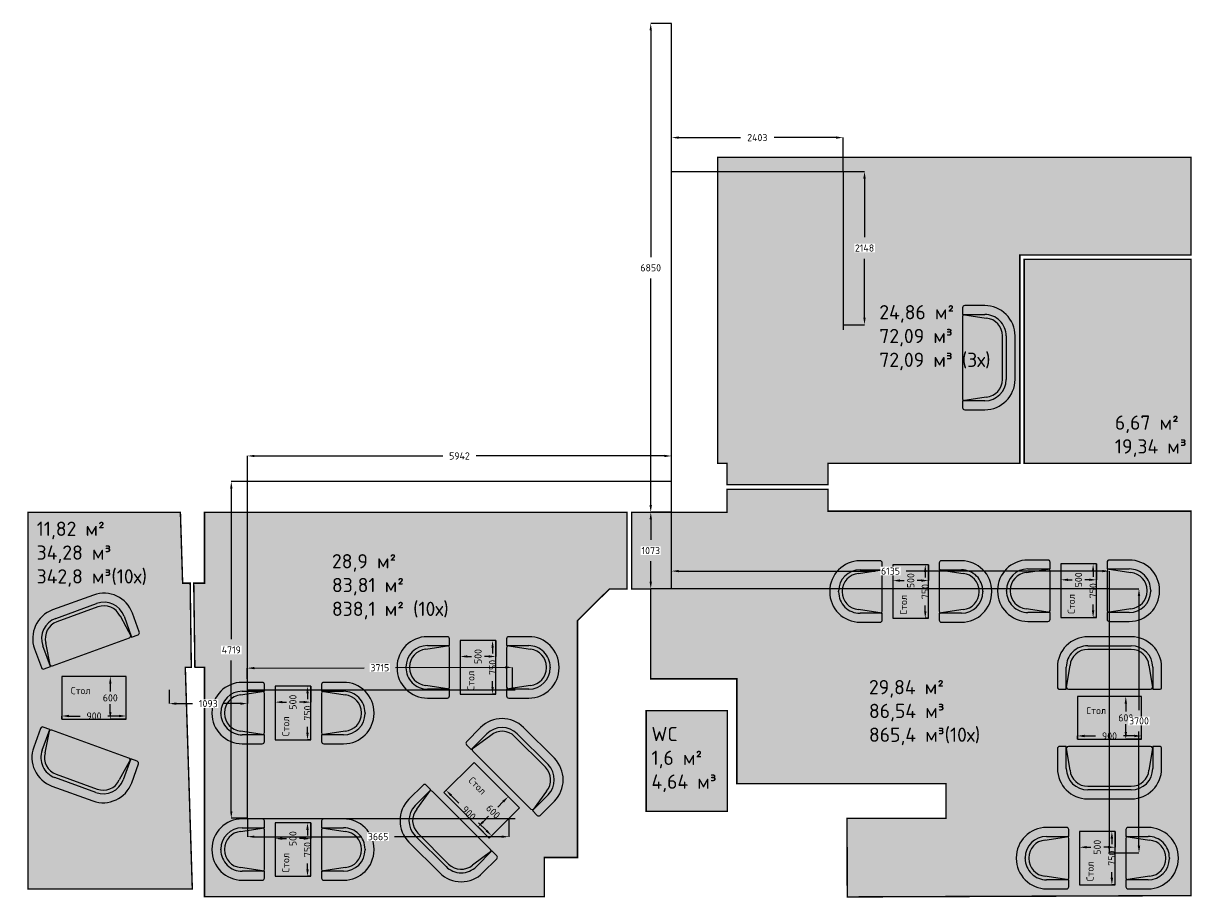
# Model space of a CAD drawing. Header units: metres. Extents: x -1817 to 37133, y -17514 to 16054.
# Drawn here: x 2330 to 18694, y -17514 to -5265 of the extents above; entities that cross this region are included whole.
import ezdxf

# ---------------------------------------------------------------- set-up
doc = ezdxf.new("R2010")
doc.units = ezdxf.units.M
for name, color, linetype in [('RV_Мягкая мебель', 7, 'Continuous'), ('RV_Пвышенные', 65, 'Continuous'), ('RV_Размеры', 7, 'Continuous'), ('RV_Столы', 7, 'Continuous'), ('Стены', 252, 'Continuous')]:
    doc.layers.add(name, color=color, linetype=linetype)
doc.styles.add('Роман', font='isocpeur.ttf', dxfattribs={"height": 100})
doc.dimstyles.new('Роман', dxfattribs={"dimtxt": 130, "dimasz": 100, "dimexe": 0.18, "dimexo": 0.0625, "dimgap": 100, "dimtad": 0, "dimtih": 1, "dimtoh": 1, "dimdec": 0, "dimzin": 0, "dimdsep": 46, "dimtxsty": 'Роман', "dimcen": 0.09, "dimadec": 0, "dimazin": 0, "dimtfac": 1, "dimtdec": 0, "dimtofl": 0, "dimtmove": 0, "dimatfit": 3, "dimfxl": 1, "dimtolj": 1, "dimtzin": 0, "dimarcsym": 0})

# ---------------------------------------------------------------- blocks, each defined once
blk = doc.blocks.new('*U92')
at = {"lineweight": 30}
for p, q in [((-605, -150), (-700, -150)), ((-553, -483), (-605, -150)), ((-605, -460), (-605, -150)), ((605, -150), (553, -483)), ((700, -150), (605, -150)), ((605, -150), (605, -460)), ((-730, -180), (-730, -460)), ((730, -460), (730, -180)), ((305, -760), (-305, -760)), ((-305, -885), (305, -885))]:
    blk.add_line(p, q, dxfattribs=at)
blk.add_lwpolyline([(603, -170, 0.315615), (575, -150), (-575, -150, 0.315615), (-603, -170)], format="xyb", dxfattribs=at)
at = {"lineweight": 30, "flags": 128}
blk.add_lwpolyline([(-305, -709), (305, -709)], dxfattribs=at)
at = {"lineweight": 30}
for centre, radius, start, end in [((-700, -180), 30, 90, 180), ((700, -180), 30, 0, 90), ((-305, -460), 425, 180, 270), ((-305, -460), 300, 180, 270), ((-305, -460), 249, 185.1944, 270), ((305, -460), 425, 270, 0), ((305, -460), 300, 270, 0), ((305, -460), 249, 270, 354.8056)]:
    blk.add_arc(centre, radius, start, end, dxfattribs=at)
blk = doc.blocks.new('*U91')
at = {"lineweight": 30}
for p, q in [((-605, -150), (-700, -150)), ((-553, -483), (-605, -150)), ((-605, -460), (-605, -150)), ((605, -150), (553, -483)), ((700, -150), (605, -150)), ((605, -150), (605, -460)), ((-730, -180), (-730, -460)), ((730, -460), (730, -180)), ((305, -760), (-305, -760)), ((-305, -885), (305, -885))]:
    blk.add_line(p, q, dxfattribs=at)
blk.add_lwpolyline([(603, -170, 0.315615), (575, -150), (-575, -150, 0.315615), (-603, -170)], format="xyb", dxfattribs=at)
at = {"lineweight": 30, "flags": 128}
blk.add_lwpolyline([(-305, -709), (305, -709)], dxfattribs=at)
at = {"lineweight": 30}
for centre, radius, start, end in [((-700, -180), 30, 90, 180), ((700, -180), 30, 0, 90), ((-305, -460), 425, 180, 270), ((-305, -460), 300, 180, 270), ((-305, -460), 249, 185.1944, 270), ((305, -460), 425, 270, 0), ((305, -460), 300, 270, 0), ((305, -460), 249, 270, 354.8056)]:
    blk.add_arc(centre, radius, start, end, dxfattribs=at)
blk = doc.blocks.new('*D138')
at = {"color": 0, "lineweight": -2, "transparency": 16777216}
for p, q in [((193468, -15077), (193468, -15031)), ((193568, -15031), (193723, -15031)), ((194268, -15031), (194113, -15031)), ((194368, -15077), (194368, -15031))]:
    blk.add_line(p, q, dxfattribs=at)
at = {"color": 0, "transparency": 16777216}
for points in [[(193568, -15014), (193568, -15048), (193468, -15031)], [(194268, -15014), (194268, -15048), (194368, -15031)]]:
    blk.add_solid(points, dxfattribs=at)
at = {"layer": 'Defpoints', "color": 0, "transparency": 16777216}
for p in [(194368, -15031), (193468, -15077), (194368, -15077)]:
    blk.add_point(p, dxfattribs=at)
at = {"color": 0, "transparency": 16777216, "insert": (193918, -15031), "char_height": 100, "attachment_point": 5, "style": 'Роман'}
blk.add_mtext('\\A1;900', dxfattribs=at)
blk = doc.blocks.new('*D139')
at = {"color": 0, "lineweight": -2, "transparency": 16777216}
for p, q in [((194368, -14477), (194146, -14477)), ((194146, -14577), (194146, -14687)), ((194146, -14977), (194146, -14867)), ((194368, -15077), (194146, -15077))]:
    blk.add_line(p, q, dxfattribs=at)
at = {"color": 0, "transparency": 16777216}
for points in [[(194130, -14577), (194163, -14577), (194146, -14477)], [(194130, -14977), (194163, -14977), (194146, -15077)]]:
    blk.add_solid(points, dxfattribs=at)
at = {"layer": 'Defpoints', "color": 0, "transparency": 16777216}
for p in [(194146, -14477), (194368, -14477), (194368, -15077)]:
    blk.add_point(p, dxfattribs=at)
at = {"color": 0, "transparency": 16777216, "insert": (194146, -14777), "char_height": 100, "attachment_point": 5, "style": 'Роман'}
blk.add_mtext('\\A1;600', dxfattribs=at)
blk = doc.blocks.new('*U90')
at = {"lineweight": 30}
for p, q in [((-305, -150), (-400, -150)), ((-253, -483), (-305, -150)), ((-305, -460), (-305, -150)), ((305, -150), (253, -483)), ((400, -150), (305, -150)), ((305, -150), (305, -460)), ((-430, -180), (-430, -460)), ((430, -460), (430, -180)), ((5, -760), (-5, -760)), ((-5, -885), (5, -885))]:
    blk.add_line(p, q, dxfattribs=at)
blk.add_lwpolyline([(303, -170, 0.315615), (275, -150), (-275, -150, 0.315615), (-303, -170)], format="xyb", dxfattribs=at)
at = {"lineweight": 30, "flags": 128}
blk.add_lwpolyline([(-5, -709), (5, -709)], dxfattribs=at)
at = {"lineweight": 30}
for centre, radius, start, end in [((-400, -180), 30, 90, 180), ((400, -180), 30, 0, 90), ((-5, -460), 425, 180, 270), ((-5, -460), 300, 180, 270), ((-5, -460), 249, 185.1944, 270), ((5, -460), 425, 270, 0), ((5, -460), 300, 270, 0), ((5, -460), 249, 270, 354.8056)]:
    blk.add_arc(centre, radius, start, end, dxfattribs=at)
blk = doc.blocks.new('*D97')
at = {"color": 0, "lineweight": -2, "transparency": 16777216}
for p, q in [((193543, -15027), (193543, -14981)), ((193643, -14981), (193723, -14981)), ((194193, -14981), (194113, -14981)), ((194293, -15027), (194293, -14981))]:
    blk.add_line(p, q, dxfattribs=at)
at = {"color": 0, "transparency": 16777216}
for points in [[(193643, -14964), (193643, -14998), (193543, -14981)], [(194193, -14964), (194193, -14998), (194293, -14981)]]:
    blk.add_solid(points, dxfattribs=at)
at = {"layer": 'Defpoints', "color": 0, "transparency": 16777216}
for p in [(193543, -15027), (194293, -14981), (194293, -15027)]:
    blk.add_point(p, dxfattribs=at)
at = {"color": 0, "transparency": 16777216, "insert": (193918, -14981), "char_height": 100, "attachment_point": 5, "style": 'Роман'}
blk.add_mtext('\\A1;750', dxfattribs=at)
blk = doc.blocks.new('*D96')
at = {"color": 0, "lineweight": -2, "transparency": 16777216}
for p, q in [((194293, -14527), (194071, -14527)), ((194071, -14627), (194071, -14687)), ((194071, -14927), (194071, -14867)), ((194293, -15027), (194071, -15027))]:
    blk.add_line(p, q, dxfattribs=at)
at = {"color": 0, "transparency": 16777216}
for points in [[(194055, -14627), (194088, -14627), (194071, -14527)], [(194055, -14927), (194088, -14927), (194071, -15027)]]:
    blk.add_solid(points, dxfattribs=at)
at = {"layer": 'Defpoints', "color": 0, "transparency": 16777216}
for p in [(194071, -14527), (194293, -14527), (194293, -15027)]:
    blk.add_point(p, dxfattribs=at)
at = {"color": 0, "transparency": 16777216, "insert": (194071, -14777), "char_height": 100, "attachment_point": 5, "style": 'Роман'}
blk.add_mtext('\\A1;500', dxfattribs=at)
blk = doc.blocks.new('*U98')
at = {"lineweight": 30}
for p, q in [((-605, -150), (-700, -150)), ((-553, -483), (-605, -150)), ((-605, -460), (-605, -150)), ((605, -150), (553, -483)), ((700, -150), (605, -150)), ((605, -150), (605, -460)), ((-730, -180), (-730, -460)), ((730, -460), (730, -180)), ((305, -760), (-305, -760)), ((-305, -885), (305, -885))]:
    blk.add_line(p, q, dxfattribs=at)
blk.add_lwpolyline([(603, -170, 0.315615), (575, -150), (-575, -150, 0.315615), (-603, -170)], format="xyb", dxfattribs=at)
at = {"lineweight": 30, "flags": 128}
blk.add_lwpolyline([(-305, -709), (305, -709)], dxfattribs=at)
at = {"lineweight": 30}
for centre, radius, start, end in [((-700, -180), 30, 90, 180), ((700, -180), 30, 0, 90), ((-305, -460), 425, 180, 270), ((-305, -460), 300, 180, 270), ((-305, -460), 249, 185.1944, 270), ((305, -460), 425, 270, 0), ((305, -460), 300, 270, 0), ((305, -460), 249, 270, 354.8056)]:
    blk.add_arc(centre, radius, start, end, dxfattribs=at)
blk = doc.blocks.new('*D144')
at = {"color": 0, "lineweight": -2, "transparency": 16777216}
for p, q in [((193468, -15077), (193468, -15031)), ((193568, -15031), (193723, -15031)), ((194268, -15031), (194113, -15031)), ((194368, -15077), (194368, -15031))]:
    blk.add_line(p, q, dxfattribs=at)
at = {"color": 0, "transparency": 16777216}
for points in [[(193568, -15014), (193568, -15048), (193468, -15031)], [(194268, -15014), (194268, -15048), (194368, -15031)]]:
    blk.add_solid(points, dxfattribs=at)
at = {"layer": 'Defpoints', "color": 0, "transparency": 16777216}
for p in [(194368, -15031), (193468, -15077), (194368, -15077)]:
    blk.add_point(p, dxfattribs=at)
at = {"color": 0, "transparency": 16777216, "insert": (193918, -15031), "char_height": 100, "attachment_point": 5, "style": 'Роман'}
blk.add_mtext('\\A1;900', dxfattribs=at)
blk = doc.blocks.new('*D145')
at = {"color": 0, "lineweight": -2, "transparency": 16777216}
for p, q in [((194368, -14477), (194146, -14477)), ((194146, -14577), (194146, -14687)), ((194146, -14977), (194146, -14867)), ((194368, -15077), (194146, -15077))]:
    blk.add_line(p, q, dxfattribs=at)
at = {"color": 0, "transparency": 16777216}
for points in [[(194130, -14577), (194163, -14577), (194146, -14477)], [(194130, -14977), (194163, -14977), (194146, -15077)]]:
    blk.add_solid(points, dxfattribs=at)
at = {"layer": 'Defpoints', "color": 0, "transparency": 16777216}
for p in [(194146, -14477), (194368, -14477), (194368, -15077)]:
    blk.add_point(p, dxfattribs=at)
at = {"color": 0, "transparency": 16777216, "insert": (194146, -14777), "char_height": 100, "attachment_point": 5, "style": 'Роман'}
blk.add_mtext('\\A1;600', dxfattribs=at)
blk = doc.blocks.new('*D141')
at = {"color": 0, "lineweight": -2, "transparency": 16777216}
for p, q in [((193468, -15077), (193468, -15031)), ((193568, -15031), (193723, -15031)), ((194268, -15031), (194113, -15031)), ((194368, -15077), (194368, -15031))]:
    blk.add_line(p, q, dxfattribs=at)
at = {"color": 0, "transparency": 16777216}
for points in [[(193568, -15014), (193568, -15048), (193468, -15031)], [(194268, -15014), (194268, -15048), (194368, -15031)]]:
    blk.add_solid(points, dxfattribs=at)
at = {"layer": 'Defpoints', "color": 0, "transparency": 16777216}
for p in [(194368, -15031), (193468, -15077), (194368, -15077)]:
    blk.add_point(p, dxfattribs=at)
at = {"color": 0, "transparency": 16777216, "insert": (193918, -15031), "char_height": 100, "attachment_point": 5, "style": 'Роман'}
blk.add_mtext('\\A1;900', dxfattribs=at)
blk = doc.blocks.new('*D142')
at = {"color": 0, "lineweight": -2, "transparency": 16777216}
for p, q in [((194368, -14477), (194146, -14477)), ((194146, -14577), (194146, -14687)), ((194146, -14977), (194146, -14867)), ((194368, -15077), (194146, -15077))]:
    blk.add_line(p, q, dxfattribs=at)
at = {"color": 0, "transparency": 16777216}
for points in [[(194130, -14577), (194163, -14577), (194146, -14477)], [(194130, -14977), (194163, -14977), (194146, -15077)]]:
    blk.add_solid(points, dxfattribs=at)
at = {"layer": 'Defpoints', "color": 0, "transparency": 16777216}
for p in [(194146, -14477), (194368, -14477), (194368, -15077)]:
    blk.add_point(p, dxfattribs=at)
at = {"color": 0, "transparency": 16777216, "insert": (194146, -14777), "char_height": 100, "attachment_point": 5, "style": 'Роман'}
blk.add_mtext('\\A1;600', dxfattribs=at)
blk = doc.blocks.new('*D151')
at = {"layer": 'Defpoints', "color": 0, "transparency": 16777216}
for p in [(5467, -11326), (5467, -11684), (11409, -11684)]:
    blk.add_point(p, dxfattribs=at)
at = {"layer": 'RV_Размеры', "color": 0, "lineweight": -2, "transparency": 16777216}
for p, q in [((5467, -11684), (5467, -11326)), ((5567, -11326), (8203, -11326)), ((11309, -11326), (8673, -11326)), ((11409, -11684), (11409, -11326))]:
    blk.add_line(p, q, dxfattribs=at)
at = {"layer": 'RV_Размеры', "color": 0, "transparency": 16777216}
for points in [[(5567, -11310), (5567, -11343), (5467, -11326)], [(11309, -11310), (11309, -11343), (11409, -11326)]]:
    blk.add_solid(points, dxfattribs=at)
at = {"layer": 'RV_Размеры', "color": 0, "transparency": 16777216, "insert": (8438, -11326), "char_height": 100, "attachment_point": 5, "style": 'Роман', "bg_fill": 3, "box_fill_scale": 1.1, "bg_fill_color": 256, "bg_fill_true_color": 13158600, "bg_fill_transparency": 0}
blk.add_mtext('\\A1;5942', dxfattribs=at)
blk = doc.blocks.new('*D152')
at = {"layer": 'Defpoints', "color": 0, "transparency": 16777216}
for p in [(5467, -11684), (5242, -16403), (5467, -16403)]:
    blk.add_point(p, dxfattribs=at)
at = {"layer": 'RV_Размеры', "color": 0, "lineweight": -2, "transparency": 16777216}
for p, q in [((5466, -11684), (5242, -11684)), ((5242, -11784), (5242, -13894)), ((5242, -16303), (5242, -14194)), ((5466, -16403), (5242, -16403))]:
    blk.add_line(p, q, dxfattribs=at)
at = {"layer": 'RV_Размеры', "color": 0, "transparency": 16777216}
for points in [[(5226, -11784), (5259, -11784), (5242, -11684)], [(5226, -16303), (5259, -16303), (5242, -16403)]]:
    blk.add_solid(points, dxfattribs=at)
at = {"layer": 'RV_Размеры', "color": 0, "transparency": 16777216, "insert": (5242, -14044), "char_height": 100, "attachment_point": 5, "style": 'Роман', "bg_fill": 3, "box_fill_scale": 1.1, "bg_fill_color": 256, "bg_fill_true_color": 13158600, "bg_fill_transparency": 0}
blk.add_mtext('\\A1;4719', dxfattribs=at)
blk = doc.blocks.new('*D153')
at = {"layer": 'Defpoints', "color": 0, "transparency": 16777216}
for p in [(9180, -14288), (5467, -14604), (9181, -14593)]:
    blk.add_point(p, dxfattribs=at)
at = {"layer": 'RV_Размеры', "color": 0, "lineweight": -2, "transparency": 16777216}
for p, q in [((5467, -14604), (5466, -14299)), ((5566, -14299), (7103, -14294)), ((9080, -14288), (7543, -14293)), ((9181, -14593), (9180, -14288))]:
    blk.add_line(p, q, dxfattribs=at)
at = {"layer": 'RV_Размеры', "color": 0, "transparency": 16777216}
for points in [[(5566, -14282), (5566, -14315), (5466, -14299)], [(9080, -14272), (9080, -14305), (9180, -14288)]]:
    blk.add_solid(points, dxfattribs=at)
at = {"layer": 'RV_Размеры', "color": 0, "transparency": 16777216, "insert": (7323, -14293), "char_height": 100, "attachment_point": 5, "style": 'Роман', "bg_fill": 3, "box_fill_scale": 1.1, "bg_fill_color": 256, "bg_fill_true_color": 13158600, "bg_fill_transparency": 0}
blk.add_mtext('\\A1;3715', dxfattribs=at)
blk = doc.blocks.new('*D154')
at = {"layer": 'Defpoints', "color": 0, "transparency": 16777216}
for p in [(5467, -16403), (9131, -16403), (9131, -16660)]:
    blk.add_point(p, dxfattribs=at)
at = {"layer": 'RV_Размеры', "color": 0, "lineweight": -2, "transparency": 16777216}
for p, q in [((5467, -16403), (5467, -16661)), ((9131, -16403), (9131, -16661)), ((5567, -16660), (7069, -16660)), ((9031, -16660), (7529, -16660))]:
    blk.add_line(p, q, dxfattribs=at)
at = {"layer": 'RV_Размеры', "color": 0, "transparency": 16777216}
for points in [[(5567, -16644), (5567, -16677), (5467, -16660)], [(9031, -16644), (9031, -16677), (9131, -16660)]]:
    blk.add_solid(points, dxfattribs=at)
at = {"layer": 'RV_Размеры', "color": 0, "transparency": 16777216, "insert": (7299, -16660), "char_height": 100, "attachment_point": 5, "style": 'Роман', "bg_fill": 3, "box_fill_scale": 1.1, "bg_fill_color": 256, "bg_fill_true_color": 13158600, "bg_fill_transparency": 0}
blk.add_mtext('\\A1;3665', dxfattribs=at)
blk = doc.blocks.new('*D155')
at = {"layer": 'Defpoints', "color": 0, "transparency": 16777216}
for p in [(4374, -14604), (5467, -14604), (4374, -14796)]:
    blk.add_point(p, dxfattribs=at)
at = {"layer": 'RV_Размеры', "color": 0, "lineweight": -2, "transparency": 16777216}
for p, q in [((4374, -14604), (4374, -14796)), ((5467, -14604), (5467, -14796)), ((4474, -14796), (4700, -14796)), ((5367, -14796), (5140, -14796))]:
    blk.add_line(p, q, dxfattribs=at)
at = {"layer": 'RV_Размеры', "color": 0, "transparency": 16777216}
for points in [[(4474, -14779), (4474, -14813), (4374, -14796)], [(5367, -14779), (5367, -14813), (5467, -14796)]]:
    blk.add_solid(points, dxfattribs=at)
at = {"layer": 'RV_Размеры', "color": 0, "transparency": 16777216, "insert": (4920, -14796), "char_height": 100, "attachment_point": 5, "style": 'Роман', "bg_fill": 3, "box_fill_scale": 1.1, "bg_fill_color": 256, "bg_fill_true_color": 13158600, "bg_fill_transparency": 0}
blk.add_mtext('\\A1;1093', dxfattribs=at)
blk = doc.blocks.new('*D156')
at = {"layer": 'Defpoints', "color": 0, "transparency": 16777216}
for p in [(11409, -12115), (11118, -13188), (11409, -13188)]:
    blk.add_point(p, dxfattribs=at)
at = {"layer": 'RV_Размеры', "color": 0, "lineweight": -2, "transparency": 16777216}
for p, q in [((11409, -12115), (11117, -12115)), ((11118, -12215), (11118, -12502)), ((11118, -13088), (11118, -12802)), ((11409, -13188), (11117, -13188))]:
    blk.add_line(p, q, dxfattribs=at)
at = {"layer": 'RV_Размеры', "color": 0, "transparency": 16777216}
for points in [[(11101, -12215), (11134, -12215), (11118, -12115)], [(11101, -13088), (11134, -13088), (11118, -13188)]]:
    blk.add_solid(points, dxfattribs=at)
at = {"layer": 'RV_Размеры', "color": 0, "transparency": 16777216, "insert": (11118, -12652), "char_height": 100, "attachment_point": 5, "style": 'Роман', "bg_fill": 3, "box_fill_scale": 1.1, "bg_fill_color": 256, "bg_fill_true_color": 13158600, "bg_fill_transparency": 0}
blk.add_mtext('\\A1;1073', dxfattribs=at)
blk = doc.blocks.new('*D157')
at = {"layer": 'Defpoints', "color": 0, "transparency": 16777216}
for p in [(17543, -12939), (11409, -13188), (17543, -13188)]:
    blk.add_point(p, dxfattribs=at)
at = {"layer": 'RV_Размеры', "color": 0, "lineweight": -2, "transparency": 16777216}
for p, q in [((11409, -13188), (11409, -12939)), ((11509, -12939), (14256, -12939)), ((17443, -12939), (14696, -12939)), ((17543, -13188), (17543, -12939))]:
    blk.add_line(p, q, dxfattribs=at)
at = {"layer": 'RV_Размеры', "color": 0, "transparency": 16777216}
for points in [[(11509, -12923), (11509, -12956), (11409, -12939)], [(17443, -12923), (17443, -12956), (17543, -12939)]]:
    blk.add_solid(points, dxfattribs=at)
at = {"layer": 'RV_Размеры', "color": 0, "transparency": 16777216, "insert": (14476, -12939), "char_height": 100, "attachment_point": 5, "style": 'Роман', "bg_fill": 3, "box_fill_scale": 1.1, "bg_fill_color": 256, "bg_fill_true_color": 13158600, "bg_fill_transparency": 0}
blk.add_mtext('\\A1;6135', dxfattribs=at)
blk = doc.blocks.new('*D158')
at = {"layer": 'Defpoints', "color": 0, "transparency": 16777216}
for p in [(17543, -13188), (17543, -16888), (17956, -16888)]:
    blk.add_point(p, dxfattribs=at)
at = {"layer": 'RV_Размеры', "color": 0, "lineweight": -2, "transparency": 16777216}
for p, q in [((17543, -13188), (17956, -13188)), ((17956, -13288), (17956, -14888)), ((17956, -16788), (17956, -15188)), ((17543, -16888), (17956, -16888))]:
    blk.add_line(p, q, dxfattribs=at)
at = {"layer": 'RV_Размеры', "color": 0, "transparency": 16777216}
for points in [[(17939, -13288), (17973, -13288), (17956, -13188)], [(17939, -16788), (17973, -16788), (17956, -16888)]]:
    blk.add_solid(points, dxfattribs=at)
at = {"layer": 'RV_Размеры', "color": 0, "transparency": 16777216, "insert": (17956, -15038), "char_height": 100, "attachment_point": 5, "style": 'Роман', "bg_fill": 3, "box_fill_scale": 1.1, "bg_fill_color": 256, "bg_fill_true_color": 13158600, "bg_fill_transparency": 0}
blk.add_mtext('\\A1;3700', dxfattribs=at)
blk = doc.blocks.new('*D159')
at = {"layer": 'Defpoints', "color": 0, "transparency": 16777216}
for p in [(13812, -6866), (11409, -7339), (13812, -7339)]:
    blk.add_point(p, dxfattribs=at)
at = {"layer": 'RV_Размеры', "color": 0, "lineweight": -2, "transparency": 16777216}
for p, q in [((11409, -7339), (11409, -6865)), ((11509, -6866), (12375, -6866)), ((13712, -6866), (12845, -6866)), ((13812, -7339), (13812, -6865))]:
    blk.add_line(p, q, dxfattribs=at)
at = {"layer": 'RV_Размеры', "color": 0, "transparency": 16777216}
for points in [[(11509, -6849), (11509, -6882), (11409, -6866)], [(13712, -6849), (13712, -6882), (13812, -6866)]]:
    blk.add_solid(points, dxfattribs=at)
at = {"layer": 'RV_Размеры', "color": 0, "transparency": 16777216, "insert": (12610, -6866), "char_height": 100, "attachment_point": 5, "style": 'Роман', "bg_fill": 3, "box_fill_scale": 1.1, "bg_fill_color": 256, "bg_fill_true_color": 13158600, "bg_fill_transparency": 0}
blk.add_mtext('\\A1;2403', dxfattribs=at)
blk = doc.blocks.new('*D160')
at = {"layer": 'Defpoints', "color": 0, "transparency": 16777216}
for p in [(13812, -7339), (13812, -9487), (14112, -9487)]:
    blk.add_point(p, dxfattribs=at)
at = {"layer": 'RV_Размеры', "color": 0, "lineweight": -2, "transparency": 16777216}
for p, q in [((13812, -7339), (14112, -7339)), ((14112, -7439), (14112, -8263)), ((14112, -9387), (14112, -8563)), ((13812, -9487), (14112, -9487))]:
    blk.add_line(p, q, dxfattribs=at)
at = {"layer": 'RV_Размеры', "color": 0, "transparency": 16777216}
for points in [[(14095, -7439), (14128, -7439), (14112, -7339)], [(14095, -9387), (14128, -9387), (14112, -9487)]]:
    blk.add_solid(points, dxfattribs=at)
at = {"layer": 'RV_Размеры', "color": 0, "transparency": 16777216, "insert": (14112, -8413), "char_height": 100, "attachment_point": 5, "style": 'Роман', "bg_fill": 3, "box_fill_scale": 1.1, "bg_fill_color": 256, "bg_fill_true_color": 13158600, "bg_fill_transparency": 0}
blk.add_mtext('\\A1;2148', dxfattribs=at)
blk = doc.blocks.new('*D161')
at = {"layer": 'Defpoints', "color": 0, "transparency": 16777216}
for p in [(11409, -5265), (11117, -12115), (11409, -12115)]:
    blk.add_point(p, dxfattribs=at)
at = {"layer": 'RV_Пвышенные', "color": 0, "lineweight": -2, "transparency": 16777216}
for p, q in [((11409, -5265), (11117, -5265)), ((11117, -5365), (11117, -8540)), ((11117, -12015), (11117, -8840)), ((11409, -12115), (11117, -12115))]:
    blk.add_line(p, q, dxfattribs=at)
at = {"layer": 'RV_Пвышенные', "color": 0, "transparency": 16777216}
for points in [[(11100, -5365), (11134, -5365), (11117, -5265)], [(11100, -12015), (11134, -12015), (11117, -12115)]]:
    blk.add_solid(points, dxfattribs=at)
at = {"layer": 'RV_Пвышенные', "color": 0, "transparency": 16777216, "insert": (11117, -8690), "char_height": 100, "attachment_point": 5, "style": 'Роман'}
blk.add_mtext('\\A1;6850', dxfattribs=at)
blk = doc.blocks.new('*U137')
blk.add_lwpolyline([(193468.3, -15077.3), (194368.3, -15077.3), (194368.3, -14477.3), (193468.3, -14477.3)], close=True)
at = {"insert": (193594, -14625.4), "char_height": 100, "attachment_point": 1, "style": 'Роман'}
blk.add_mtext_dynamic_manual_height_columns('Стол', width=254.801, gutter_width=500, heights=[0], dxfattribs=at)
dim = blk.add_linear_dim(base=(194146.2, -14477.3), p1=(194368.3, -15077.3), p2=(194368.3, -14477.3), angle=90, dimstyle='Роман', override={"dimgap": 40})
dim.commit()
dim.dimension.update_dxf_attribs({"geometry": '*D139', "text_midpoint": (194146.2, -14777.3), "dimtype": 160})
dim = blk.add_linear_dim(base=(194368.3, -15031.1), p1=(193468.3, -15077.3), p2=(194368.3, -15077.3), dimstyle='Роман')
dim.commit()
dim.dimension.update_dxf_attribs({"geometry": '*D138', "text_midpoint": (193918.3, -15031.1), "dimtype": 160})
blk = doc.blocks.new('*U95')
blk.add_lwpolyline([(193543.3, -15027.3), (194293.3, -15027.3), (194293.3, -14527.3), (193543.3, -14527.3)], close=True)
at = {"insert": (193594, -14625.4), "char_height": 100, "attachment_point": 1, "style": 'Роман'}
blk.add_mtext_dynamic_manual_height_columns('Стол', width=254.801, gutter_width=500, heights=[0], dxfattribs=at)
dim = blk.add_linear_dim(base=(194071.2, -14527.3), p1=(194293.3, -15027.3), p2=(194293.3, -14527.3), angle=90, dimstyle='Роман', override={"dimgap": 40})
dim.commit()
dim.dimension.update_dxf_attribs({"geometry": '*D96', "text_midpoint": (194071.2, -14777.3), "dimtype": 160})
dim = blk.add_linear_dim(base=(194293.3, -14981.1), p1=(193543.3, -15027.3), p2=(194293.3, -15027.3), dimstyle='Роман')
dim.commit()
dim.dimension.update_dxf_attribs({"geometry": '*D97', "text_midpoint": (193918.3, -14981.1), "dimtype": 160})
blk = doc.blocks.new('*U143')
blk.add_lwpolyline([(193468.3, -15077.3), (194368.3, -15077.3), (194368.3, -14477.3), (193468.3, -14477.3)], close=True)
at = {"insert": (193594, -14625.4), "char_height": 100, "attachment_point": 1, "style": 'Роман'}
blk.add_mtext_dynamic_manual_height_columns('Стол', width=254.801, gutter_width=500, heights=[0], dxfattribs=at)
dim = blk.add_linear_dim(base=(194146.2, -14477.3), p1=(194368.3, -15077.3), p2=(194368.3, -14477.3), angle=90, dimstyle='Роман', override={"dimgap": 40})
dim.commit()
dim.dimension.update_dxf_attribs({"geometry": '*D145', "text_midpoint": (194146.2, -14777.3), "dimtype": 160})
dim = blk.add_linear_dim(base=(194368.3, -15031.1), p1=(193468.3, -15077.3), p2=(194368.3, -15077.3), dimstyle='Роман')
dim.commit()
dim.dimension.update_dxf_attribs({"geometry": '*D144', "text_midpoint": (193918.3, -15031.1), "dimtype": 160})
blk = doc.blocks.new('*U140')
blk.add_lwpolyline([(193468.3, -15077.3), (194368.3, -15077.3), (194368.3, -14477.3), (193468.3, -14477.3)], close=True)
at = {"insert": (193594, -14625.4), "char_height": 100, "attachment_point": 1, "style": 'Роман'}
blk.add_mtext_dynamic_manual_height_columns('Стол', width=254.801, gutter_width=500, heights=[0], dxfattribs=at)
dim = blk.add_linear_dim(base=(194146.2, -14477.3), p1=(194368.3, -15077.3), p2=(194368.3, -14477.3), angle=90, dimstyle='Роман', override={"dimgap": 40})
dim.commit()
dim.dimension.update_dxf_attribs({"geometry": '*D142', "text_midpoint": (194146.2, -14777.3), "dimtype": 160})
dim = blk.add_linear_dim(base=(194368.3, -15031.1), p1=(193468.3, -15077.3), p2=(194368.3, -15077.3), dimstyle='Роман')
dim.commit()
dim.dimension.update_dxf_attribs({"geometry": '*D141', "text_midpoint": (193918.3, -15031.1), "dimtype": 160})

msp = doc.modelspace()

# ---------------------------------------------------------------- hatches: boundary and pattern name
at = {"layer": 'RV_Пвышенные', "true_color": 0xddb3d4, "transparency": 33554503}
h = msp.add_hatch(color=254, dxfattribs=at)
h.dxf.hatch_style = 1
h.paths.add_polyline_path([(10091.5054, -13633.3598), (10539.5054, -13188.649), (10786.265, -13188.649), (10786.265, -12115.3598), (4866.5054, -12115.3598), (4866.5054, -13108.8328), (4716.5566, -13108.8328), (4732.3411, -14289.0936), (4866.5054, -14289.0936), (4866.5054, -17501.3598), (9625.5054, -17501.3598), (9625.5054, -16951.3598), (10091.5054, -16951.3598)])
h.paths.add_polyline_path([(16287.5054, -8510.649), (18683.5054, -8510.649), (18683.5054, -7140.649), (12054.5054, -7140.649), (12054.5054, -11429.649), (12186.5054, -11429.649), (12186.5054, -11728.2596), (13601.5054, -11728.2596), (13601.5054, -11429.649), (16287.5054, -11429.649)])
h.paths.add_polyline_path([(12189.9802, -14893.3148), (11053.6006, -14893.3148), (11053.6006, -16306.5493), (12189.9802, -16306.5493)])
at = {"layer": 'RV_Пвышенные', "transparency": 33554503}
h = msp.add_hatch(color=256, dxfattribs=at)
h.dxf.hatch_style = 1
h.paths.add_polyline_path([(4666.5521, -13108.8328), (4560.8395, -13108.8328), (4529.4112, -12115.3598), (2393.4112, -12115.3598), (2393.4112, -17394.3598), (4696.4112, -17394.3598), (4598.1768, -14289.0936), (4682.3366, -14289.0936)])
h.paths.add_polyline_path([(18683.5054, -12099.649), (13601.5054, -12099.649), (13601.5054, -11794.6653), (12186.5054, -11794.6653), (12186.5054, -12115.3598), (10850.3193, -12115.3598), (10850.3193, -13188.649), (11117.5054, -13188.649), (11117.5054, -14448.649), (12323.5054, -14448.649), (12323.5054, -15916.649), (15253.5054, -15916.649), (15253.5054, -16402.649), (13867.0054, -16402.649), (13869.7004, -17504.1918), (18683.5054, -17485.649)])
h.paths.add_polyline_path([(18683.5054, -8570.649), (16347.5054, -8570.649), (16347.5054, -11429.649), (18683.5054, -11429.649)])

# ---------------------------------------------------------------- linework, layer by layer
at = {"layer": 'RV_Пвышенные', "flags": 128}
for points in [[(11408.7969, -12115.3598), (11408.7969, -5265.2014)], [(11408.7969, -7339.1358), (13811.7584, -7339.1358), (13811.7584, -9557.6468)], [(11408.7969, -11684.3712), (5466.5054, -11684.3712), (5466.5054, -16403.1016), (9216.5054, -16403.1016)], [(17543.3237, -16887.9558), (17543.3237, -13187.9749), (11408.7969, -13187.9749), (11408.7969, -12115.3598)], [(5466.5054, -14604.2542), (9216.5054, -14604.2542)]]:
    msp.add_lwpolyline(points, dxfattribs=at)
at = {"layer": 'Стены', "color": 250, "flags": 128}
for points in [[(12186.5054, -11728.2596, 20, 20, 0), (12186.5054, -11429.649, 20, 20, 0), (12054.5054, -11429.649, 20, 20, 0), (12054.5054, -7140.649, 20, 20, 0), (18683.5054, -7140.649, 20, 20, 0), (18683.5054, -8510.649, 20, 20, 0), (16287.5054, -8510.649, 20, 20, 0), (16287.5054, -11429.649, 20, 20, 0), (13601.5054, -11429.649, 20, 20, 0), (13601.5054, -11728.2596, 20, 20, 0)], [(13601.5054, -11794.6653, 20, 20, 0), (12186.5054, -11794.6653, 20, 20, 0), (12186.5054, -12115.3598, 20, 20, 0), (10850.3193, -12115.3598, 20, 20, 0), (10850.3193, -13188.649, 20, 20, 0), (11117.5054, -13188.649, 20, 20, 0), (11117.5054, -14448.649, 20, 20, 0), (12323.5054, -14448.649, 20, 20, 0), (12323.5054, -15916.649, 20, 20, 0), (15253.5054, -15916.649, 20, 20, 0), (15253.5054, -16402.649, 20, 20, 0), (13867.0054, -16402.649, 20, 20, 0), (13869.7004, -17504.1918, 20, 20, 0), (18683.5054, -17485.649, 20, 20, 0), (18683.5054, -12099.649, 20, 20, 0), (13601.5054, -12099.649, 20, 20, 0)], [(4682.3366, -14289.0936, 20, 20, 0), (4598.1768, -14289.0936, 20, 20, 0), (4696.4112, -17394.3598, 20, 20, 0), (2393.4112, -17394.3598, 20, 20, 0), (2393.4112, -12115.3598, 20, 20, 0), (4529.4112, -12115.3598, 20, 20, 0), (4560.8395, -13108.8328, 20, 20, 0), (4666.5521, -13108.8328, 20, 20, 0)], [(10786.265, -13188.649, 20, 20, 0), (10786.265, -12115.3598, 20, 20, 0), (4866.5054, -12115.3598, 20, 20, 0), (4866.5054, -13108.8328, 20, 20, 0), (4716.5566, -13108.8328, 20, 20, 0), (4732.3411, -14289.0936, 20, 20, 0), (4866.5054, -14289.0936, 20, 20, 0), (4866.5054, -17501.3598, 20, 20, 0), (9625.5054, -17501.3598, 20, 20, 0), (9625.5054, -16951.3598, 20, 20, 0), (10091.5054, -16951.3598, 20, 20, 0), (10091.5054, -13633.3598, 20, 20, 0), (10539.5054, -13188.649, 20, 20, 0)]]:
    msp.add_lwpolyline(points, format="xyseb", close=True, dxfattribs=at)
at = {"layer": 'Стены', "color": 250, "const_width": 20, "flags": 128}
for points in [[(18683.5054, -8570.649), (16347.5054, -8570.649), (16347.5054, -11429.649), (18683.5054, -11429.649)], [(11053.6006, -14893.3148), (12189.9802, -14893.3148), (12189.9802, -16306.5493), (11053.6006, -16306.5493)]]:
    msp.add_lwpolyline(points, close=True, dxfattribs=at)

# ---------------------------------------------------------------- block references
at = {"layer": 'RV_Мягкая мебель'}
for name, p, rotation in [('*U92', (15334.8897, -9948.5865), 89.99999999999993), ('*U92', (3329.3275, -14211.1073), 200), ('*U92', (17543.3237, -14745.3488), 180), ('*U92', (8925.5687, -15972.4752), 134.9999999999999), ('*U98', (3318.5849, -15222.9684), 340), ('*U91', (8572.0153, -16326.0286), 315)]:
    msp.add_blockref(name, p, dxfattribs=dict(at, rotation=rotation))
at = {"layer": 'RV_Мягкая мебель', "transparency": 33554559}
for p, rotation in [((14509.1916, -13225.2937), 270), ((15009.1916, -13225.2937), 89.99999999999999), ((16859.8589, -13214.1728), 270), ((17359.8589, -13214.1728), 89.99999999999999), ((8448.5505, -14288.1822), 270), ((8948.5505, -14288.1822), 89.99999999999999), ((5856.1878, -14927.8572), 270), ((6356.1878, -14927.8572), 89.99999999999999), ((5856.1878, -16840.3652), 270), ((6356.1878, -16840.3652), 89.99999999999999), ((17122.5037, -16960.8736), 270), ((17622.5037, -16960.8736), 89.99999999999999)]:
    msp.add_blockref('*U90', p, dxfattribs=dict(at, rotation=rotation))
at = {"layer": 'RV_Мягкая мебель'}
msp.add_blockref('*U98', (17543.3237, -15245.3488), dxfattribs=at)
at = {"layer": 'RV_Столы'}
for name, p, rotation in [('*U95', (-18.1175, -207143.6235), 90), ('*U95', (2332.5498, -207132.5026), 90), ('*U95', (-6078.7586, -208206.512), 90), ('*U95', (-8671.1213, -208846.187), 90), ('*U137', (-117923.0385, 131420.8495), 315), ('*U95', (-8671.1213, -210758.6951), 90), ('*U95', (2595.1946, -210879.2034), 90)]:
    msp.add_blockref(name, p, dxfattribs=dict(at, rotation=rotation))
for name, p in [('*U140', (-190598.8649, 61.6229)), ('*U143', (-176375.0061, -218.0397))]:
    msp.add_blockref(name, p, dxfattribs=at)

# ---------------------------------------------------------------- texts
at = {"layer": 'RV_Пвышенные', "color": 0, "char_height": 200, "attachment_point": 1, "style": 'Роман'}
for s, width, insert in [('24,86 м²\\P72,09 м³\\P72,09 м³ (3х)', 1981.252638, (14318.8225, -9212.2764)), ('6,67 м²\\P19,34 м³', 966.584205, (17618.1904, -10758.8302)), ('11,82 м²\\P34,28 м³\\P342,8 м³(10х)', 1636.940686, (2516.0553, -12246.5192)), ('28,9 м²\\P83,81 м²\\P838,1 м² (10х)', 1859.954247, (6652.1635, -12701.3004)), ('29,84 м²\\P86,54 м³\\P865,4 м³(10х)', 1740.820619, (14173.6469, -14464.8212)), ('WC\\P1,6 м²\\P4,64 м³', 1008.888809, (11127.4608, -15121.8701))]:
    msp.add_mtext_dynamic_manual_height_columns(s, width=width, gutter_width=500, heights=[0], dxfattribs=dict(at, insert=insert))

# ---------------------------------------------------------------- next in the draw order: dimensions: what is measured, and where the dimension line sits
at = {"layer": 'RV_Размеры', "color": 1}
for p1, p2, distance, picture, middle in [((11408.7969, -7339.1358), (13811.7584, -7339.1358), 473.5897, '*D159', (12610.2777, -6865.5462)), ((11408.7969, -11684.3712), (5466.5054, -11684.3712), -358.0062, '*D151', (8437.6512, -11326.365)), ((11408.7969, -12115.3598), (11408.7969, -13187.9749), -291.2915, '*D156', (11117.5054, -12651.6673))]:
    dim = msp.add_aligned_dim(p1=p1, p2=p2, distance=distance, dimstyle='Роман', override={"dimtfill": 1, "dimtfillclr": 7}, dxfattribs=at)
    dim.commit()
    dim.dimension.update_dxf_attribs({"geometry": picture, "text_midpoint": middle})

# ---------------------------------------------------------------- next in the draw order: dimensions: what is measured, and where the dimension line sits
at = {"layer": 'RV_Пвышенные'}
dim = msp.add_aligned_dim(p1=(11408.7969, -5265.2014), p2=(11408.7969, -12115.3598), distance=-291.6715, dimstyle='Роман', dxfattribs=at)
dim.commit()
dim.dimension.update_dxf_attribs({"geometry": '*D161', "text_midpoint": (11117.1254, -8690.2806)})
at = {"layer": 'RV_Размеры', "color": 1}
for p1, p2, distance, picture, middle in [((13811.7584, -7339.1358), (13811.7584, -9487.4577), 299.766, '*D160', (14111.5244, -8413.2967)), ((5466.5054, -11684.3712), (5466.5054, -16403.1016), -224.3265, '*D152', (5242.1789, -14043.7364)), ((11408.7969, -13187.9749), (17543.3237, -13187.9749), 248.8021, '*D157', (14476.0603, -12939.1728))]:
    dim = msp.add_aligned_dim(p1=p1, p2=p2, distance=distance, dimstyle='Роман', override={"dimtfill": 1, "dimtfillclr": 7}, dxfattribs=at)
    dim.commit()
    dim.dimension.update_dxf_attribs({"geometry": picture, "text_midpoint": middle})

# ---------------------------------------------------------------- next in the draw order: dimensions: what is measured, and where the dimension line sits
for p1, p2, distance, picture, middle in [((17543.3237, -13187.9749), (17543.3237, -16887.9558), 412.6608, '*D158', (17955.9845, -15037.9653)), ((5466.5054, -14604.2542), (9181.1391, -14593.1822), 305.2448, '*D153', (7322.9124, -14293.4747)), ((5466.5054, -16403.1016), (9131.3384, -16403.1016), -257.3567, '*D154', (7298.9219, -16660.4583))]:
    dim = msp.add_aligned_dim(p1=p1, p2=p2, distance=distance, dimstyle='Роман', override={"dimtfill": 1, "dimtfillclr": 7}, dxfattribs=at)
    dim.commit()
    dim.dimension.update_dxf_attribs({"geometry": picture, "text_midpoint": middle})

# ---------------------------------------------------------------- next in the draw order: dimensions: what is measured, and where the dimension line sits
dim = msp.add_aligned_dim(p1=(5466.5054, -14604.2542), p2=(4373.9746, -14604.2542), distance=191.7326, dimstyle='Роман', override={"dimtfill": 1, "dimtfillclr": 7}, dxfattribs=at)
dim.commit()
dim.dimension.update_dxf_attribs({"geometry": '*D155', "text_midpoint": (4920.24, -14795.9868)})

doc.saveas('drawing.dxf')
